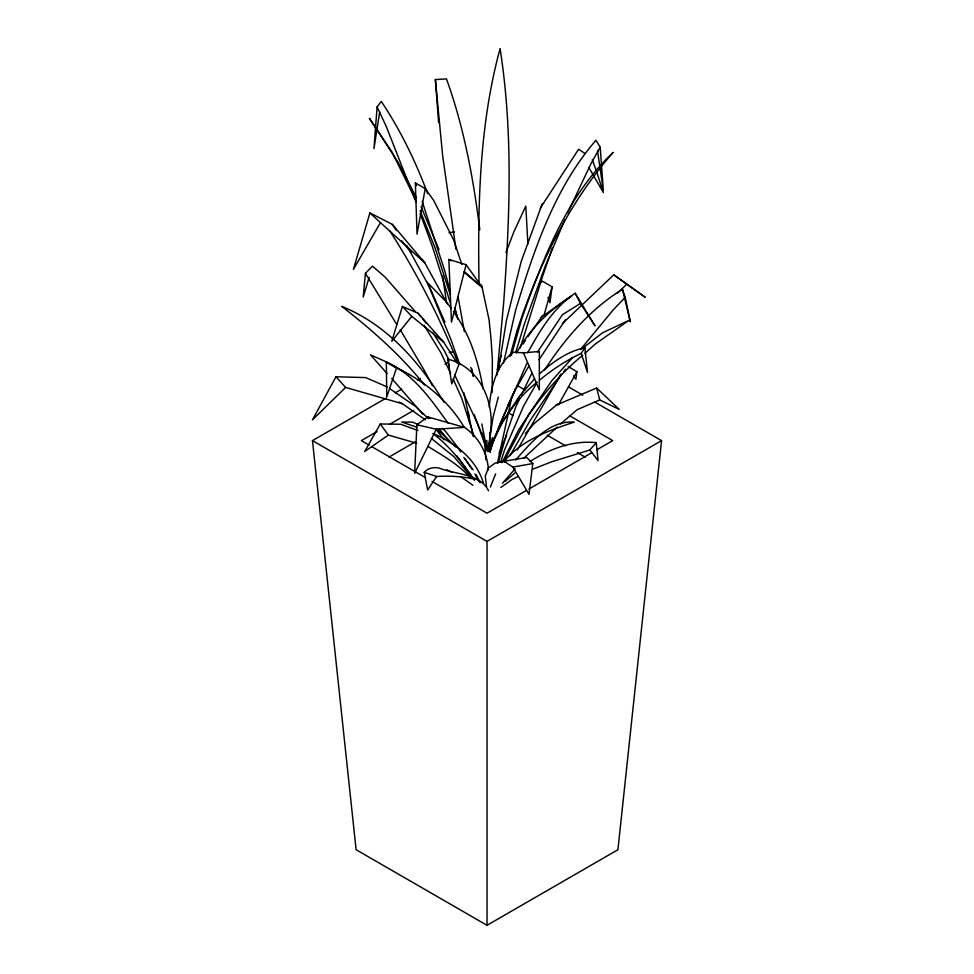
<?xml version="1.0" encoding="UTF-8"?>
<svg xmlns="http://www.w3.org/2000/svg" width="974" height="974" viewBox="0 0 974 974"><rect width="100%" height="100%" fill="white"/><g stroke="black" fill="none" stroke-linecap="round" stroke-linejoin="round"><path stroke-width="1.46" d="M534.592 378.764L519.337 396.248L502.925 421.511L488.68 450.548L488.704 446.007M449.16 369.353L449.197 364.203M537.283 382.052C521.37 394.507 508.988 410.894 498.664 428.134L488.68 450.548L488.802 446.031L488.68 450.548L477.552 423.641L454.541 374.54M492.113 392.607L492.381 359.82L491.115 339.792L489.07 319.813L481.582 285.065M504.082 461.25L526.703 457.463L532.79 463.563L529.004 494.305L512.848 467.057L504.082 461.25L495.376 462.954L488.388 467.946L485.247 476.152L486.562 486.696M489.837 447.857L488.68 450.548L487.828 447.675L488.68 450.548L488.972 446.031M489.666 435.475L489.861 432.456M427.647 193.631C415.618 161.404 400.411 130.078 381.309 101.442L377.096 106.921L373.967 148.657L379.714 111.864M489.24 407.229C490.774 387.177 496.423 364.885 513.237 352.247L523.452 352.844L539.34 351.468L539.328 389.929L523.452 352.844M568.11 366.541L576.912 371.691L575.865 379.276L573.552 375.903M490.75 444.753L490.056 452.301L493.66 439.25M489.496 447.723L488.68 450.548L488.035 447.577L488.68 450.548L490.713 429.729C494.086 400.168 478.624 366.492 447.784 359.187L451.778 383.914L459.131 363.619M415.569 311.923L385.083 277.066L372.458 266.146L365.408 273.341L363.205 297.046L369.146 277.432M462.954 426.758L464.44 427.367L427.769 416.921L416.884 424.761L414.632 473.401L436.23 429.254L464.44 427.367C478.526 436.912 487.511 452.837 488.4 469.858M496.983 375.002L503.741 301.843C509.779 217.628 513.249 132.452 500.076 48.7C479.184 125.317 477.698 205.404 479.062 284.286M594.627 401.994L661.565 440.625L617.93 849.718L487.024 925.3L356.107 849.718L312.471 440.625L385.972 398.196M540.363 283.117L542.287 281.109L552.088 286.819L549.981 302.78L547.997 297.374M489.788 446.226L488.68 450.548L488.096 447.65L488.68 450.548L489.179 446.031M474.314 414.839L487.134 450.621L487.487 447.602M498.213 371.338L506.419 320.495L521.2 261.507L542.36 203.481M488.449 446.007L488.68 450.548L488.23 447.602L488.68 450.548L489.569 446.092L488.68 450.548L488.193 447.577L488.68 450.548L489.386 446.092M511.983 396.503L497.41 463.283M425.224 188.603L417.03 234.15L415.374 182.917L425.224 188.603L433.747 200.547L453.555 239.799L461.846 264.441M439.164 119.632L438.617 122.505L435.366 79.576L446.445 78.87C463.746 126.571 472.999 176.72 479.452 226.905L479.768 229.864M466.083 264.685L451.486 322.114L448.844 259.425L466.083 264.685L482.386 287.573L463.88 272.05M490.397 487.049L495.656 473.839M498.335 462.784L507.064 432.152L515.745 407.071L520.006 397.842M503.521 362.949L515.636 310.231C533.837 250.379 554.328 188.347 595.966 140.256L600.203 147.257L603.32 190.137L597.464 150.605M497.312 369.913L501.172 355.559M509.877 356.533L516.999 330.795C538.232 266.292 568.073 203.712 613.182 152.37C566.284 196.651 542.895 259.108 521.881 318.461L511.35 355.376M498.311 397.124L493.075 417.03L487.779 451.583L492.527 437.582M552.088 286.819L543.979 315.296M520.213 348.035L542.652 276.068L552.392 248.017M515.745 352.43L524.231 324.415L545.136 266.438L564.932 219.576M500.636 462.285L504.495 450.11L523.72 405.768L536.15 383.939M386.349 362.194L396.479 368.038L386.763 396.978L386.349 362.194C413.548 373.76 431.263 399.961 448.04 423.13M369.901 212.953L353.428 269.36L380.457 222.632L369.901 212.953L392.315 224.373L424.859 262.931L447.383 303.961M505.944 252.595L513.846 231.934L525.79 206.074L527.908 243.999M499.126 453.154L506.675 434.988M402.42 306.469L391.767 341.326L411.783 316.38L402.42 306.469L418.029 313.214L443.633 342.118L457.232 363.192M514.844 390.014L515.307 388.748M504.24 462.346L507.296 454.931L528.541 414.827L551.771 380.724L572.749 357.373M514.309 391.329L498.481 427.659M527.238 362.645L501.342 421.267L490.007 450.244L489.715 444.302M487.877 449.598L489.058 446.798M492.138 442.476L493.867 438.434M521.236 395.201L532.035 372.786M527.689 352.722C539.377 331.878 551.808 310.024 571.762 295.938C549.226 310.292 529.406 329.212 516.658 352.905M507.697 405.647L515.648 389.32L529.052 365.761M502.06 462.687L518.338 430.496C536.187 402.566 556.97 376.244 582.781 355.242M567.72 212.831L591.121 163.364L600.203 147.257M576.912 371.691L558.431 404.867M517.267 450.012L561.048 374.053M509.974 455.795L530.209 420.415L561.048 375.087M387.214 386.934L365.64 377.583L335.969 376.768L312.435 419.891L345.6 387.445L402.323 403.699L425.443 419.831M544.393 370.254C564.774 338.684 590.244 309.282 622.423 289.266L625.235 297.374L630.288 321.737L622.423 289.266M476.176 479.488C463.271 476.444 449.866 475.665 436.644 476.481L427.647 489.995L424.238 472.341C427.939 467.983 434.538 466.631 439.871 468.324C455.126 474.545 480.73 473.62 488.522 490.847M538.951 359.856L565.419 319.764M417.87 430.496L400.691 424.238L380.286 423.994L364.678 451.522L388.358 435.086L416.726 443.231M539.45 380.274C552.124 369.682 566.198 360.404 581.198 353.404L584.85 347.718C567.452 351.31 552.538 362.182 539.535 373.821M540.217 208.253L578.641 149.229L584.583 153.271M523.087 344.005L525.497 340.328M527.92 336.651L542.798 315.369M537.453 352.162L562.4 314.748L580.48 303.401L575.147 293.198L540.826 317.609M580.906 348.984L613.462 309.61L625.235 297.374M515.66 459.959C530.757 443.097 549.044 420.159 574.197 422.156C548.776 430.459 521.857 440.041 504.228 461.238M563.776 371.557L565.602 369.207M532.754 469.188L552.148 461.615L589.83 450.025L596.271 442.634C572.773 440.151 549.531 448.917 530.087 461.506M525.315 433.637L534.069 423.629L558.041 403.772M505.226 481.326L514.881 472.974M502.389 483.335L515.185 468.75M617.163 293.43L626.793 284.213L645.263 297.265L613.79 274.814L562.522 323.478M523.854 458.157L557.238 426.989M584.887 353.367L595.236 344.066L629.021 320.324L602.577 332.804L581.88 348.802M560.427 424.043L577.217 409.652L599.692 399.924L619.257 409.397L596.66 388.017L555.655 405.342M500.831 487.475L512.068 479.452L518.119 476.432M395.152 392.899L401.714 389.113M417.469 380.018L420.086 378.496M445.021 364.106L448.965 361.829M377.048 431.555L361.342 440.625L369.195 445.167M390.136 424.007L413.707 410.395M388.833 457.159L415.009 442.038M526.301 490.519L487.024 513.188L432.03 481.448M528.919 489.009L591.754 452.727M596.989 449.696L612.707 440.625L569.498 415.691M312.471 440.625L487.024 541.398L661.565 440.625M512.848 467.057L532.79 463.563M449.355 352.515L453.482 351.821M449.002 232.749L454.529 231.885M416.884 424.761L436.23 429.254M424.238 472.341L436.644 476.481M416.884 427.245L401.653 422.022L412.586 422.144L418.187 424.542M396.479 368.038C423.946 380.31 448.223 400.752 463.794 426.575M446.579 469.626L451.668 472.098M433.406 433.686C455.455 443.048 476.323 459.46 483.481 483.165M399.072 402.079L402.323 403.699M568.39 386.836L582.817 395.164M517.133 385.448L524.986 389.99M507.965 412.562L513.201 415.581M547.242 435.232L565.565 445.812M577.351 452.618L585.204 457.159M371.812 446.676L425.492 477.662M448.844 259.425L451.181 260.776M427.769 416.921L430.082 418.284M431.445 438.483L453.811 456.587L471.94 477.65M428.061 446.482C442.914 455.662 458.535 464.476 470.284 477.637M403.808 371.593L388.078 362.681L370.473 354.816L387.141 373.578M389.515 388.504L415.764 406.56L428.39 418.637M472.901 485.235L461.213 477.029M404.941 372.348L408.276 374.747M613.79 274.814L626.793 284.213M432.919 433.54C449.659 446.165 462.699 463.113 474.46 480.304M411.783 316.38L443.633 342.118L441.843 339.987M464.622 271.916L482.386 287.573M380.457 222.632L424.859 262.931L422.339 259.437M442.196 428.304L445.544 431.397L458.681 448.515M455.881 447.042L436.9 429.132M439.225 429.059L450.426 442.342M391.755 378.436L422.692 414.084M401.702 240.822L411.418 252.595M335.969 376.768L345.6 387.445M424.542 384.974C400.618 355.145 371.91 329.699 341.728 306.396C386.374 324.293 419.551 361.804 443.913 402.128M422.533 318.742L426.344 323.392M418.029 313.214L420.731 316.538M448.442 360.38L447.784 359.187M436.06 429.364L444.12 439.834M463.77 457.463L473.157 469.931M589.83 450.025L598.036 460.58L596.271 442.634M380.286 423.994L388.358 435.086M456.769 455.82L472.414 477.223M451.206 308.454L447.309 302.926L427.294 282.399L451.072 339.829L459.777 364.605M406.718 245.485L430.082 288.085M471.964 469.151L464.744 458.364M453.458 311.717C470.004 334.216 478.417 361.744 483.153 388.967M392.315 224.373L396.467 230.521M365.408 273.341L396.771 324.525M580.48 303.401L595.041 325.876L575.147 293.198M424.067 325.255L440.893 352.795L450.609 373.407M432.663 332.438L444.241 350.591L449.063 360.039M459.18 449.404L460.763 451.96M389.795 230.85C416.86 272.951 439.749 317.682 458.498 364.069M400.168 329.626L424.067 369.974L432.468 385.814M588.868 167.552L603.405 192.633L596.879 172.508M474.862 473.985L479.05 481.716M416.458 197.746L398.086 162.244L369.426 118.341L391.998 152.041L416.19 201.021M421.121 206.792L439.043 249.758M476.116 474.679L480.121 482.605M377.096 106.921L386.191 126.303L416.129 202.397M444.923 322.199L430.666 289.448M453.129 378.898L461.688 398.183L474.021 436.23M415.374 182.917L416.555 185.669M420.086 210.737L435.244 248.382L450.402 295.122M420.171 213.598L432.213 246.02L450.353 303.011M592.314 159.687L596.417 171.132M422.156 201.326L444.814 271.028L450.463 292.443M581.198 353.404L587.541 372.555L584.85 347.718M482.033 433.491L487.134 450.621L486.878 440.394M482.02 433.089L487.134 450.621L481.813 423.97M470.807 367.356L473.291 376.134M454.773 308.04L457.975 319.338M457.171 317.451L454.98 309.123M596.66 388.017L599.692 399.924M473.291 436.559L463.758 392.595M486.184 446.25L487.134 450.621M471.781 368.732L473.206 376.086M457.999 296.486L464.354 331.623M446.555 302.744L442.537 275.52M455.966 249.271L442.646 155.743L435.366 79.576M468.47 412.282L469.127 420.731M488.461 447.529L488.68 450.548M485.819 459.716L484.711 442.525M487.024 541.398L487.024 925.3"/></g></svg>
